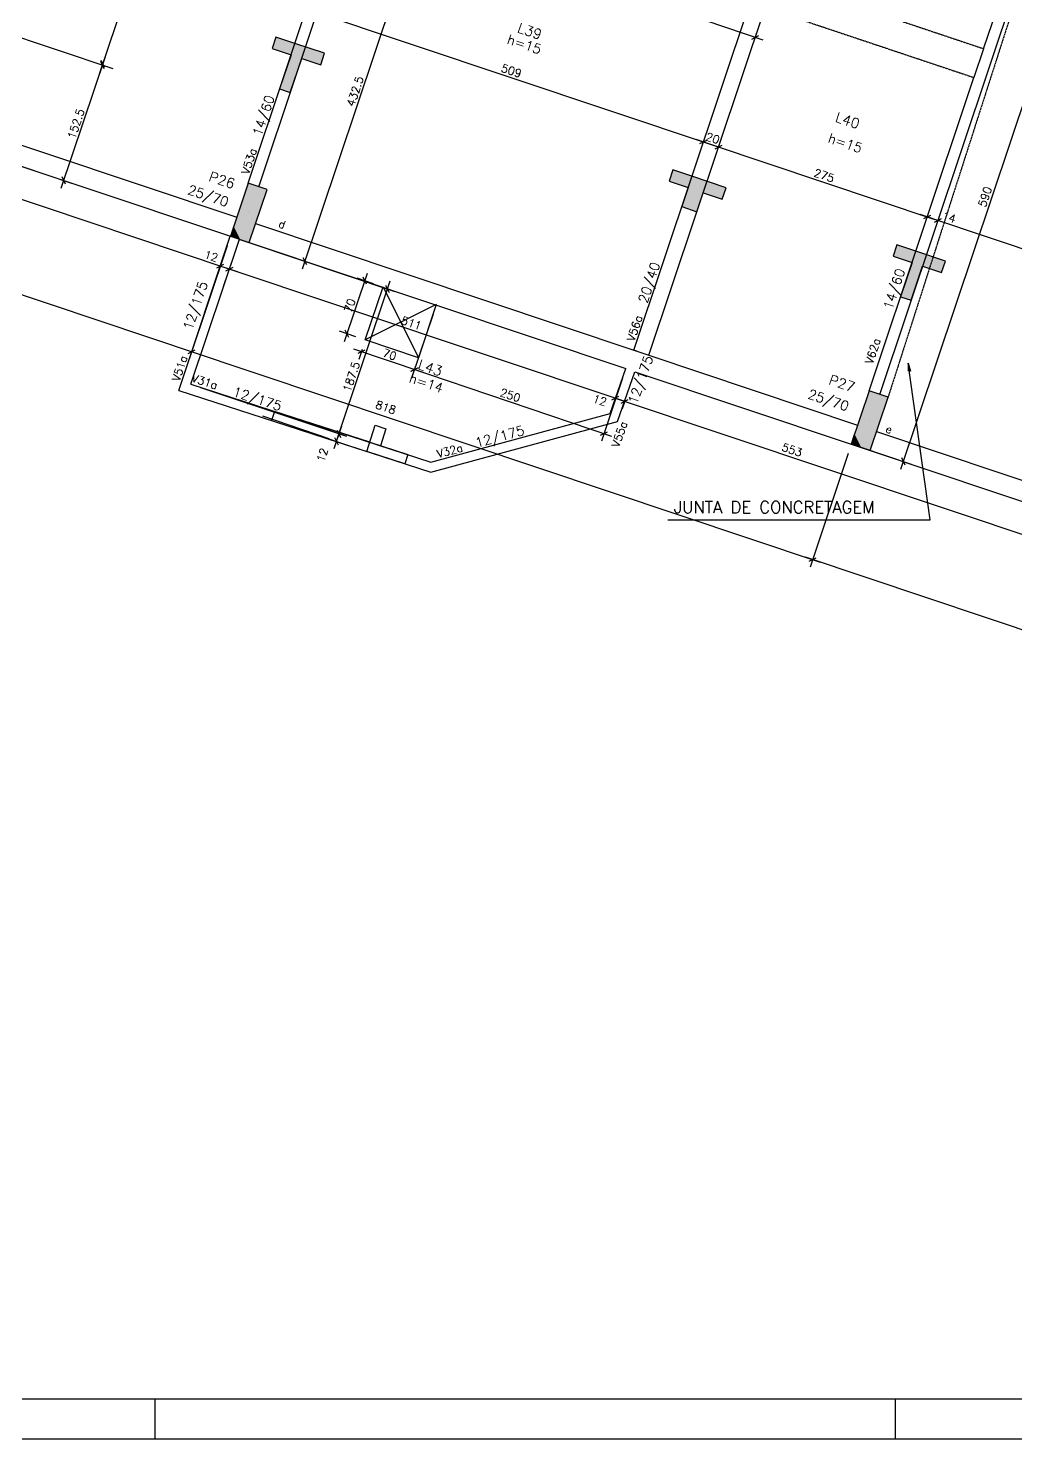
# Model space of a CAD drawing. Extents: x 3196 to 9141, y -1880 to 2325.
# Drawn here: x 5283 to 6517, y -1880 to -118 of the extents above; entities that cross this region are included whole.
import ezdxf

# ---------------------------------------------------------------- set-up
doc = ezdxf.new("R2010")
doc.units = 0
doc.header["$MEASUREMENT"] = 0
doc.linetypes.add('ESTILO_TQS_0001', pattern=[1, 0.7, -0.3])
for name, color, linetype in [('1', 1, 'CONTINUOUS'), ('10', 10, 'CONTINUOUS'), ('2', 2, 'CONTINUOUS'), ('201', 7, 'ESTILO_TQS_0001'), ('206', 15, 'CONTINUOUS'), ('221', 11, 'CONTINUOUS'), ('3', 3, 'CONTINUOUS'), ('4', 4, 'CONTINUOUS'), ('7', 7, 'CONTINUOUS'), ('8', 8, 'CONTINUOUS')]:
    doc.layers.add(name, color=color, linetype=linetype)
doc.styles.get("Standard").update_dxf_attribs({"font": 'ROMANS.SHX'})

msp = doc.modelspace()

# ---------------------------------------------------------------- linework, layer by layer
at = {"layer": '1', "linetype": 'Continuous'}
for p, q in [((5558.415618, -348.621085), (5558.415618, -348.621085)), ((6334.141118, -608.284485), (6334.141118, -608.284485)), ((5440.999668, -1830.446935), (5440.999668, -1880.446935)), ((6365.999668, -1830.446935), (6365.999668, -1880.446935)), ((3196.000918, -1880.446935), (9140.999868, -1880.446935))]:
    msp.add_line(p, q, dxfattribs=at)
at = {"layer": '1', "linetype": 'ESTILO_TQS_0001'}
for points in [[(6215.792168, -56.162435), (6476.568568, -143.459035)], [(6203.729718, -92.197135), (6464.506118, -179.493685)]]:
    msp.add_lwpolyline(points, dxfattribs=at)
at = {"layer": '10', "linetype": 'Continuous'}
for points in [[(5557.661418, -311.463585), (5535.460518, -377.849735), (5535.460518, -377.849735)], [(5581.370718, -319.392485), (5557.661418, -311.463585), (5535.460518, -377.849735)], [(5581.370718, -319.392485), (5535.460518, -377.849735), (5559.169818, -385.778585)], [(5535.460518, -377.849735), (5546.840968, -381.655585), (5539.266368, -366.469235)], [(5546.840968, -381.655585), (5539.266368, -366.469235), (5539.266368, -366.469235)], [(5535.460518, -377.849735), (5559.169818, -385.778585), (5559.169818, -385.778585)], [(6333.386868, -571.126985), (6311.185968, -637.513135), (6311.185968, -637.513135)], [(6357.096218, -579.055885), (6333.386868, -571.126985), (6311.185968, -637.513135)], [(6357.096218, -579.055885), (6311.185968, -637.513135), (6334.895318, -645.442035)], [(6311.185968, -637.513135), (6322.566468, -641.318985), (6314.991868, -626.132635)], [(6322.566468, -641.318985), (6314.991868, -626.132635), (6314.991868, -626.132635)], [(6311.185968, -637.513135), (6334.895318, -645.442035), (6334.895318, -645.442035)]]:
    msp.add_solid(points, dxfattribs=at)
at = {"layer": '2', "linetype": 'Continuous'}
for p, q in [((4587.478318, 99.321415), (5388.473068, -168.207985)), ((5625.546868, -418.550135), (5769.024818, 10.081265)), ((5634.313718, -95.107035), (6135.994568, -263.042635)), ((6106.089568, -100.334135), (6200.842968, -132.416985)), ((6373.233718, -668.828735), (6566.701268, -90.875235)), ((6192.578418, -125.644435), (6194.578268, -119.738135)), ((5616.123318, -136.848435), (5592.416268, -128.912635)), ((5653.106268, -149.228335), (5616.123318, -136.848435)), ((6186.888518, -131.424835), (6195.853818, -126.995035)), ((5324.266218, -317.691685), (5379.391968, -153.012785)), ((5378.448018, -166.970535), (5373.987268, -158.020585)), ((5378.448018, -166.970535), (5373.987268, -158.020585)), ((5587.654768, -143.136835), (5611.361818, -151.072685)), ((5611.361818, -151.072685), (5597.077318, -193.745285)), ((5610.353268, -198.189335), (5624.637718, -155.516735)), ((5624.637718, -155.516735), (5648.344768, -163.452535)), ((4929.577318, -175.025385), (5336.923368, -311.383185)), ((5597.077318, -193.745285), (5610.353268, -198.189335)), ((4992.553318, -237.341085), (5532.513818, -418.090635)), ((6117.028968, -256.693985), (6154.960168, -269.391285)), ((6122.036768, -262.098685), (6130.986718, -257.637935)), ((6122.036768, -262.098685), (6130.986718, -257.637935)), ((6135.994568, -263.042635), (6415.737318, -356.685335)), ((6141.002418, -268.447335), (6149.952368, -263.986585)), ((6141.002418, -268.447335), (6149.952368, -263.986585)), ((6112.114018, -302.879285), (6088.406968, -294.943485)), ((4859.959568, -312.116335), (5496.644668, -525.244035)), ((5329.670918, -312.683835), (5325.210168, -303.733885)), ((6083.645468, -309.167685), (6107.352518, -317.103485)), ((6107.352518, -317.103485), (6099.416668, -340.810535)), ((6154.786618, -317.163785), (6112.114018, -302.879285)), ((6118.382318, -347.159185), (6126.318118, -323.452135)), ((6126.318118, -323.452135), (6150.025118, -331.387985)), ((6099.416668, -340.810535), (6118.382318, -347.159185)), ((6396.771718, -350.336685), (6429.013268, -361.129435)), ((6401.779568, -355.741435), (6410.729518, -351.280635)), ((6401.779568, -355.741435), (6410.729518, -351.280635)), ((6410.047668, -354.780785), (6671.780018, -442.394585)), ((6415.055468, -360.185485), (6424.005418, -355.724685)), ((6415.055468, -360.185485), (6424.005418, -355.724685)), ((5547.294618, -381.811035), (5638.203968, -412.241535)), ((5558.675068, -385.616985), (5741.108718, -446.685935)), ((5531.473168, -389.696735), (5483.987568, -531.552485)), ((5531.536618, -389.507235), (5515.664968, -436.921285)), ((5630.951568, -413.542285), (5626.490668, -404.592385)), ((6363.388268, -402.810385), (6387.095268, -410.746235)), ((6391.856768, -396.522035), (6368.149768, -388.586185)), ((6428.839718, -408.901885), (6391.856768, -396.522035)), ((5513.548018, -411.742135), (5543.893268, -421.899935)), ((5513.548218, -411.741985), (6025.849368, -583.232685)), ((5518.555868, -417.146785), (5527.505818, -412.685985)), ((5518.556068, -417.146685), (5527.506018, -412.685935)), ((5518.556068, -417.146685), (5527.506018, -412.685935)), ((5519.632868, -425.067735), (5526.205368, -405.433485)), ((5527.044318, -440.730485), (5538.471918, -406.592335)), ((5529.935468, -420.956035), (5538.885418, -416.495235)), ((6387.095268, -410.746235), (6372.810768, -453.418885)), ((6386.086718, -457.862935), (6400.371218, -415.190285)), ((6400.371218, -415.190285), (6424.078218, -423.126135)), ((5734.800268, -434.028785), (5667.819518, -634.123185)), ((5729.395568, -439.036635), (5733.856318, -447.986585)), ((6372.810768, -453.418885), (6386.086718, -457.862935)), ((5477.679068, -518.895385), (6272.387318, -784.920685)), ((5482.686918, -524.300085), (5491.636868, -519.839335)), ((5482.686918, -524.300085), (5491.636868, -519.839335)), ((5498.042968, -566.745785), (5680.476618, -627.814685)), ((6006.883768, -576.884035), (6037.618918, -587.172485)), ((6011.891568, -582.288735), (6020.841518, -577.827985)), ((6011.891568, -582.288735), (6020.841518, -577.827985)), ((6016.460168, -579.778685), (6013.192218, -589.541135)), ((6018.653318, -580.823835), (6564.291818, -763.474035)), ((6023.661168, -586.228535), (6032.611068, -581.767785)), ((6023.661168, -586.228535), (6032.611068, -581.767785)), ((6028.229718, -583.718485), (6024.961768, -593.480985)), ((5575.791714, -602.150422), (5658.406018, -630.741735)), ((5674.168168, -615.157535), (5664.714518, -643.398835)), ((5635.53539, -622.892614), (5682.835811, -639.099685)), ((5665.658468, -629.441085), (5670.119218, -638.391035)), ((5668.763468, -620.165385), (5673.224218, -629.115335)), ((5668.763468, -620.165385), (5673.224218, -629.115335)), ((6307.218068, -649.366635), (6259.730168, -791.229135)), ((6323.039518, -641.481035), (6385.890868, -662.520285)), ((6378.638418, -663.820935), (6374.177668, -654.870985)), ((6253.421718, -778.571985), (7042.865368, -1042.835035)), ((6258.429568, -783.976735), (6267.379518, -779.515935)), ((6258.429568, -783.976735), (6267.379518, -779.515935))]:
    msp.add_line(p, q, dxfattribs=at)
at = {"layer": '2'}
for p, q in [((5590.627945, -596.644251), (5586.926192, -608.059436)), ((5709.532232, -635.202915), (5590.627945, -596.644251)), ((5586.926192, -608.059436), (5705.830479, -646.6181)), ((5705.830619, -646.61767), (5716.403077, -614.015122)), ((5716.403077, -614.015122), (5729.720358, -618.333692)), ((5729.720358, -618.333692), (5722.849658, -639.521034)), ((5753.392333, -662.041135), (5705.830619, -646.61767)), ((5709.532232, -635.202915), (5757.093947, -650.62638)), ((5757.093947, -650.62638), (5753.392333, -662.041135))]:
    msp.add_line(p, q, dxfattribs=at)
at = {"layer": '2', "linetype": 'Continuous'}
for points in [[(5597.077318, -193.745285), (5610.353268, -198.189335), (5624.637718, -155.516735), (5648.344768, -163.452535), (5653.106268, -149.228335), (5616.123318, -136.848435), (5592.416268, -128.912635), (5587.654768, -143.136835), (5611.361818, -151.072685), (5597.077318, -193.745285)], [(6099.416668, -340.810535), (6118.382318, -347.159185), (6126.318118, -323.452135), (6150.025118, -331.387985), (6154.786618, -317.163785), (6112.114018, -302.879285), (6088.406968, -294.943485), (6083.645468, -309.167685), (6107.352518, -317.103485), (6099.416668, -340.810535)], [(6372.810768, -453.418885), (6386.086718, -457.862935), (6400.371218, -415.190285), (6424.078218, -423.126135), (6428.839718, -408.901885), (6391.856768, -396.522035), (6368.149768, -388.586185), (6363.388268, -402.810385), (6387.095268, -410.746235), (6372.810768, -453.418885)]]:
    msp.add_lwpolyline(points, dxfattribs=at)
for points in [[(5592.416268, -128.912635), (5587.654768, -143.136835), (5587.654768, -143.136835)], [(5624.637718, -155.516735), (5592.416268, -128.912635), (5587.654768, -143.136835)], [(5616.123318, -136.848435), (5592.416268, -128.912635), (5592.416268, -128.912635)], [(5624.637718, -155.516735), (5616.123318, -136.848435), (5592.416268, -128.912635)], [(5653.106268, -149.228335), (5616.123318, -136.848435), (5616.123318, -136.848435)], [(5624.637718, -155.516735), (5653.106268, -149.228335), (5616.123318, -136.848435)], [(5587.654768, -143.136835), (5611.361818, -151.072685), (5611.361818, -151.072685)], [(5624.637718, -155.516735), (5587.654768, -143.136835), (5611.361818, -151.072685)], [(5597.077318, -193.745285), (5624.637718, -155.516735), (5611.361818, -151.072685)], [(5597.077318, -193.745285), (5610.353268, -198.189335), (5624.637718, -155.516735)], [(5610.353268, -198.189335), (5624.637718, -155.516735), (5624.637718, -155.516735)], [(5624.637718, -155.516735), (5611.361818, -151.072685), (5611.361818, -151.072685)], [(5624.637718, -155.516735), (5648.344768, -163.452535), (5653.106268, -149.228335)], [(5648.344768, -163.452535), (5653.106268, -149.228335), (5653.106268, -149.228335)], [(6088.406968, -294.943485), (6083.645468, -309.167685), (6107.352518, -317.103485)], [(6112.114018, -302.879285), (6088.406968, -294.943485), (6088.406968, -294.943485)], [(6126.318118, -323.452135), (6112.114018, -302.879285), (6088.406968, -294.943485)], [(6088.406968, -294.943485), (6107.352518, -317.103485), (6107.352518, -317.103485)], [(6126.318118, -323.452135), (6088.406968, -294.943485), (6107.352518, -317.103485)], [(6083.645468, -309.167685), (6107.352518, -317.103485), (6107.352518, -317.103485)], [(6099.416668, -340.810535), (6126.318118, -323.452135), (6107.352518, -317.103485)], [(6126.318118, -323.452135), (6107.352518, -317.103485), (6107.352518, -317.103485)], [(6154.786618, -317.163785), (6112.114018, -302.879285), (6112.114018, -302.879285)], [(6126.318118, -323.452135), (6154.786618, -317.163785), (6112.114018, -302.879285)], [(6126.318118, -323.452135), (6150.025118, -331.387985), (6154.786618, -317.163785)], [(6150.025118, -331.387985), (6154.786618, -317.163785), (6154.786618, -317.163785)], [(6099.416668, -340.810535), (6118.382318, -347.159185), (6126.318118, -323.452135)], [(6118.382318, -347.159185), (6126.318118, -323.452135), (6126.318118, -323.452135)], [(6368.149768, -388.586185), (6363.388268, -402.810385), (6363.388268, -402.810385)], [(6391.856768, -396.522035), (6368.149768, -388.586185), (6363.388268, -402.810385)], [(6391.856768, -396.522035), (6363.388268, -402.810385), (6387.095268, -410.746235)], [(6363.388268, -402.810385), (6387.095268, -410.746235), (6387.095268, -410.746235)], [(6372.810768, -453.418885), (6400.371218, -415.190285), (6391.856768, -396.522035)], [(6372.810768, -453.418885), (6391.856768, -396.522035), (6387.095268, -410.746235)], [(6391.856768, -396.522035), (6387.095268, -410.746235), (6387.095268, -410.746235)], [(6428.839718, -408.901885), (6391.856768, -396.522035), (6391.856768, -396.522035)], [(6400.371218, -415.190285), (6428.839718, -408.901885), (6391.856768, -396.522035)], [(6400.371218, -415.190285), (6391.856768, -396.522035), (6391.856768, -396.522035)], [(6372.810768, -453.418885), (6386.086718, -457.862935), (6400.371218, -415.190285)], [(6386.086718, -457.862935), (6400.371218, -415.190285), (6400.371218, -415.190285)], [(6400.371218, -415.190285), (6424.078218, -423.126135), (6428.839718, -408.901885)], [(6424.078218, -423.126135), (6428.839718, -408.901885), (6428.839718, -408.901885)]]:
    msp.add_solid(points, dxfattribs=at)
at = {"layer": '201'}
msp.add_lwpolyline([(7154.727418, 945.461265), (7154.727418, 443.404115), (7084.727418, 443.404115), (7084.727418, 307.922065), (7090.727418, 307.922065), (7090.727418, 249.48215), (7009.880225, 168.634958), (7005.790441, 172.724742), (6678.727418, 172.862144), (6678.727418, 102.922065), (6525.498992, 102.922065), (6512.228968, -95.807435), (6357.096218, -579.055885)], dxfattribs=at)
at = {"layer": '206'}
for p, q in [((5726.302294, -441.068872), (5770.461633, -529.668822)), ((5792.681943, -463.289183), (5704.081985, -507.448509))]:
    msp.add_line(p, q, dxfattribs=at)
msp.add_lwpolyline([(5792.681946, -463.289174), (5770.461633, -529.668822), (5704.081985, -507.448509), (5726.302298, -441.068861)], dxfattribs=at)
at = {"layer": '221'}
for p, q in [((5372.555833, -173.434634), (5489.311414, 175.353025)), ((5377.960551, -168.426805), (5373.499793, -159.476854)), ((5375.730176, -163.951831), (5375.730176, -163.951831)), ((5678.041512, -509.276969), (5706.610486, -423.931707)), ((5714.448789, -437.100948), (5693.953348, -430.240183)), ((5705.666538, -437.889488), (5701.205772, -428.93954)), ((5726.302298, -441.068861), (5726.302298, -441.068861)), ((5788.684509, -475.132759), (5762.118353, -553.842827)), ((5792.681946, -463.289174), (5792.681946, -463.289174)), ((5692.228476, -503.480596), (5671.733035, -496.619832)), ((5683.446225, -504.269136), (5678.985459, -495.319188)), ((5704.081985, -507.448509), (5704.081985, -507.448509)), ((5704.081985, -507.448509), (5704.081985, -507.448509)), ((5774.981065, -547.670445), (5689.635803, -519.101471)), ((5703.593584, -520.045418), (5694.643636, -524.506185)), ((5700.114072, -519.302017), (5695.944279, -531.758609)), ((5755.841434, -541.17001), (6011.654642, -627.51187)), ((5760.835785, -546.587185), (5769.79682, -542.148734)), ((5769.973232, -542.265732), (5761.023284, -546.726498)), ((5766.49372, -541.522331), (5762.323928, -553.978922)), ((5770.461633, -529.668822), (5770.461633, -529.668822)), ((6029.545418, -543.235135), (6029.545418, -543.235135)), ((6025.547981, -555.07872), (5998.981825, -633.788788)), ((5997.699256, -626.533146), (6006.660291, -622.094695))]:
    msp.add_line(p, q, dxfattribs=at)
msp.add_lwpolyline([(6082.165915, -732.056047), (6409.90759, -732.056047), (6382.342054, -536.591337), (6385.019018, -546.22637), (6382.342054, -536.591337), (6382.434073, -546.590913)], dxfattribs=at)
at = {"layer": '3', "linetype": 'Continuous'}
for points in [[(5581.370718, -319.392485), (5557.661418, -311.463585), (5535.460518, -377.849735), (5559.169818, -385.778585), (5581.370718, -319.392485)], [(5535.460518, -377.849735), (5546.840968, -381.655585), (5539.266368, -366.469235), (5535.460518, -377.849735)], [(6357.096218, -579.055885), (6333.386868, -571.126985), (6311.185968, -637.513135), (6334.895318, -645.442035), (6357.096218, -579.055885)], [(6311.185968, -637.513135), (6322.566468, -641.318985), (6314.991868, -626.132635), (6311.185968, -637.513135)]]:
    msp.add_lwpolyline(points, dxfattribs=at)
at = {"layer": '7', "linetype": 'Continuous'}
msp.add_line((3321.000918, -1830.446935), (9090.999868, -1830.446935), dxfattribs=at)
at = {"layer": '8', "linetype": 'Continuous'}
for points in [[(5557.661168, -311.463485), (5650.369668, -34.563635)], [(5570.938368, -315.903685), (5663.646868, -39.003835)], [(6039.379118, -520.163385), (6184.764168, -85.848285)], [(6476.568568, -143.459035), (6498.304868, -78.525235)], [(6483.813218, -165.920485), (6515.548718, -71.115785)], [(6058.344718, -526.512085), (6203.729718, -92.197135)], [(6476.568568, -143.459035), (6464.506118, -179.493685)], [(6346.683518, -575.573685), (6483.813218, -165.920485)], [(6333.406318, -571.133485), (6464.506118, -179.493685)], [(5180.754368, -232.742335), (5543.391668, -354.133635)], [(5153.853568, -250.100885), (5535.462768, -377.842985)], [(5567.098668, -362.069485), (6043.351068, -521.492985)], [(5470.964768, -570.455985), (5535.441068, -377.843235)], [(5486.189468, -562.777885), (5546.821568, -381.649085)], [(5559.169768, -385.778835), (6029.545418, -543.235135)], [(6043.351068, -521.492985), (6039.379118, -520.163385)], [(6039.379118, -520.163385), (6058.344718, -526.512085)], [(6058.344718, -526.512085), (6319.114868, -613.803785)], [(6009.769218, -599.470735), (6029.545418, -543.235135)], [(5486.189468, -562.777885), (5786.055118, -660.017385)], [(6018.995968, -609.405285), (6040.926118, -547.044735)], [(6040.926118, -547.044735), (6311.185968, -637.513135)], [(5470.964768, -570.455985), (5785.746718, -672.532535)], [(5785.746718, -672.532535), (6018.995968, -609.405285)], [(5786.055118, -660.017385), (6009.769218, -599.470735)], [(6342.821918, -621.739635), (6575.157068, -699.512885)], [(6334.893018, -645.448985), (6567.221768, -723.220035)]]:
    msp.add_lwpolyline(points, dxfattribs=at)

# ---------------------------------------------------------------- texts
at = {"layer": '1', "linetype": 'Continuous'}
for s, height, rotation, p in [('h=15', 12, 341.492243, (5880.051318, -136.717085)), ('14/60', 12, 71.489003, (5574.339718, -253.774035)), ('h=15', 12, 341.492243, (6281.011018, -260.155585)), ('V53a', 10, 71.489003, (5558.465368, -301.187135)), ('25/70', 12, 341.509, (5481.096568, -324.665685)), ('d', 10, 341.492, (5594.657118, -366.236385)), ('20/40', 12, 71.492263, (6056.054368, -462.472985)), ('14/60', 12, 71.492243, (6362.124618, -470.432285)), ('12/175', 12, 71.492, (5487.543792, -496.132436)), ('V56a', 10, 71.492263, (6040.182768, -509.887035)), ('V62a', 10, 71.492243, (6337.650818, -538.491485)), ('V51a', 10, 71.492243, (5471.768368, -560.179635)), ('12/175', 12, 70.625, (6043.265818, -588.735185)), ('V31a', 10, 342.033318, (5486.210149, -559.142473)), ('h=14', 12, 341.492243, (5757.591368, -559.934485)), ('12/175', 12, 342.033, (5537.548519, -577.041112)), ('25/70', 12, 341.509, (6255.903618, -579.996635)), ('12/175', 12, 15.144, (5843.318368, -641.929535)), ('V55a', 10, 70.624892, (6020.930713, -642.402754)), ('e', 10, 341.492243, (6353.098268, -622.543235)), ('V32a', 10, 15.143901, (5795.054718, -654.991735))]:
    msp.add_text(s, height=height, rotation=rotation, dxfattribs=at).set_placement(p)
at = {"layer": '2', "linetype": 'Continuous'}
for s, rotation, p in [('509', 341.492243, (5872.830518, -171.785935)), ('432.5', 71.493, (5689.997068, -216.558135)), ('152.5', 71.492, (5341.365818, -257.158635)), ('20', 341.492243, (6128.412318, -257.340885)), ('275', 341.492243, (6263.542318, -302.575085)), ('590', 71.492, (6478.881918, -342.261635)), ('14', 341.492243, (6423.643668, -356.168335)), ('12', 341.492484, (5501.856568, -404.664885)), ('511', 341.492, (5747.892368, -487.024085)), ('187.5', 71.492, (5685.367505, -573.231087)), ('12', 341.492, (5987.365618, -584.813385)), ('818', 341.492, (5715.885418, -592.313935)), ('12', 71.492, (5652.335918, -660.830535)), ('553', 341.492, (6223.481418, -645.423485))]:
    msp.add_text(s, height=10, rotation=rotation, dxfattribs=at).set_placement(p)
at = {"layer": '221'}
for s, rotation, p in [('70', 71.492243, (5686.624259, -474.186565)), ('70', 341.492243, (5724.726207, -527.684219)), ('250', 341.349475, (5871.442608, -577.021351))]:
    msp.add_text(s, height=10, rotation=rotation, dxfattribs=at).set_placement(p)
msp.add_text('JUNTA DE CONCRETAGEM', height=15, dxfattribs=at).set_placement((6089.568036, -723.787561))
at = {"layer": '4', "linetype": 'Continuous'}
for s, rotation, p in [('L39', 341.492243, (5893.064718, -122.602385)), ('L40', 341.492243, (6290.101768, -234.272835)), ('P26', 341.509, (5507.542918, -308.424885)), ('L43', 341.492243, (5768.753418, -543.401435)), ('P27', 341.509, (6282.160868, -562.480785))]:
    msp.add_text(s, height=12.5, rotation=rotation, dxfattribs=at).set_placement(p)

doc.saveas('drawing.dxf')
